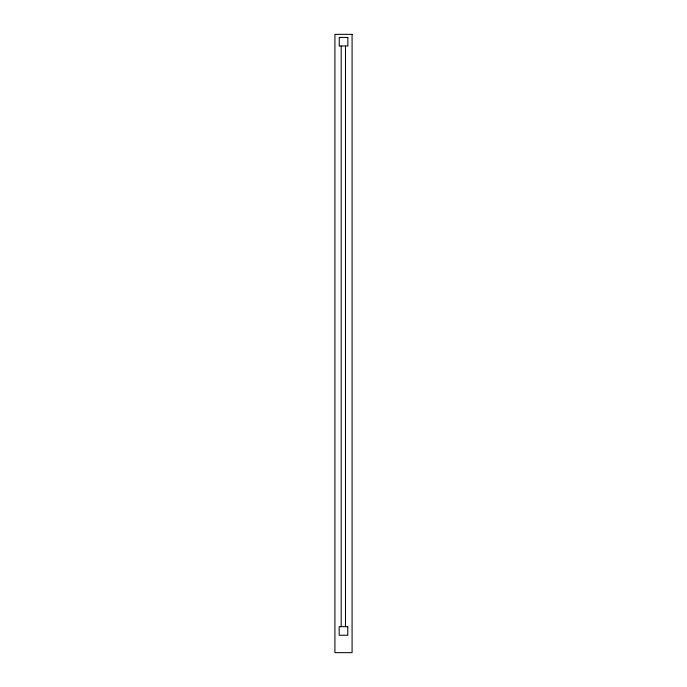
<?xml version="1.0" encoding="UTF-8"?>
<svg xmlns="http://www.w3.org/2000/svg" width="687" height="687" viewBox="0 0 687 687"><rect width="100%" height="100%" fill="white"/><g stroke="black" fill="none" stroke-linecap="round" stroke-linejoin="round"><path stroke-width="1.03" d="M345.492 46.012L345.492 626.673M341.199 46.012L341.199 626.673M352.087 34.35L334.913 34.35L334.913 652.65L352.087 652.65L352.087 34.35M347.845 37.424L339.258 37.424L339.258 46.012L347.845 46.012L347.845 37.424M347.777 626.673L339.189 626.673L339.189 635.26L347.777 635.26L347.777 626.673"/></g></svg>
